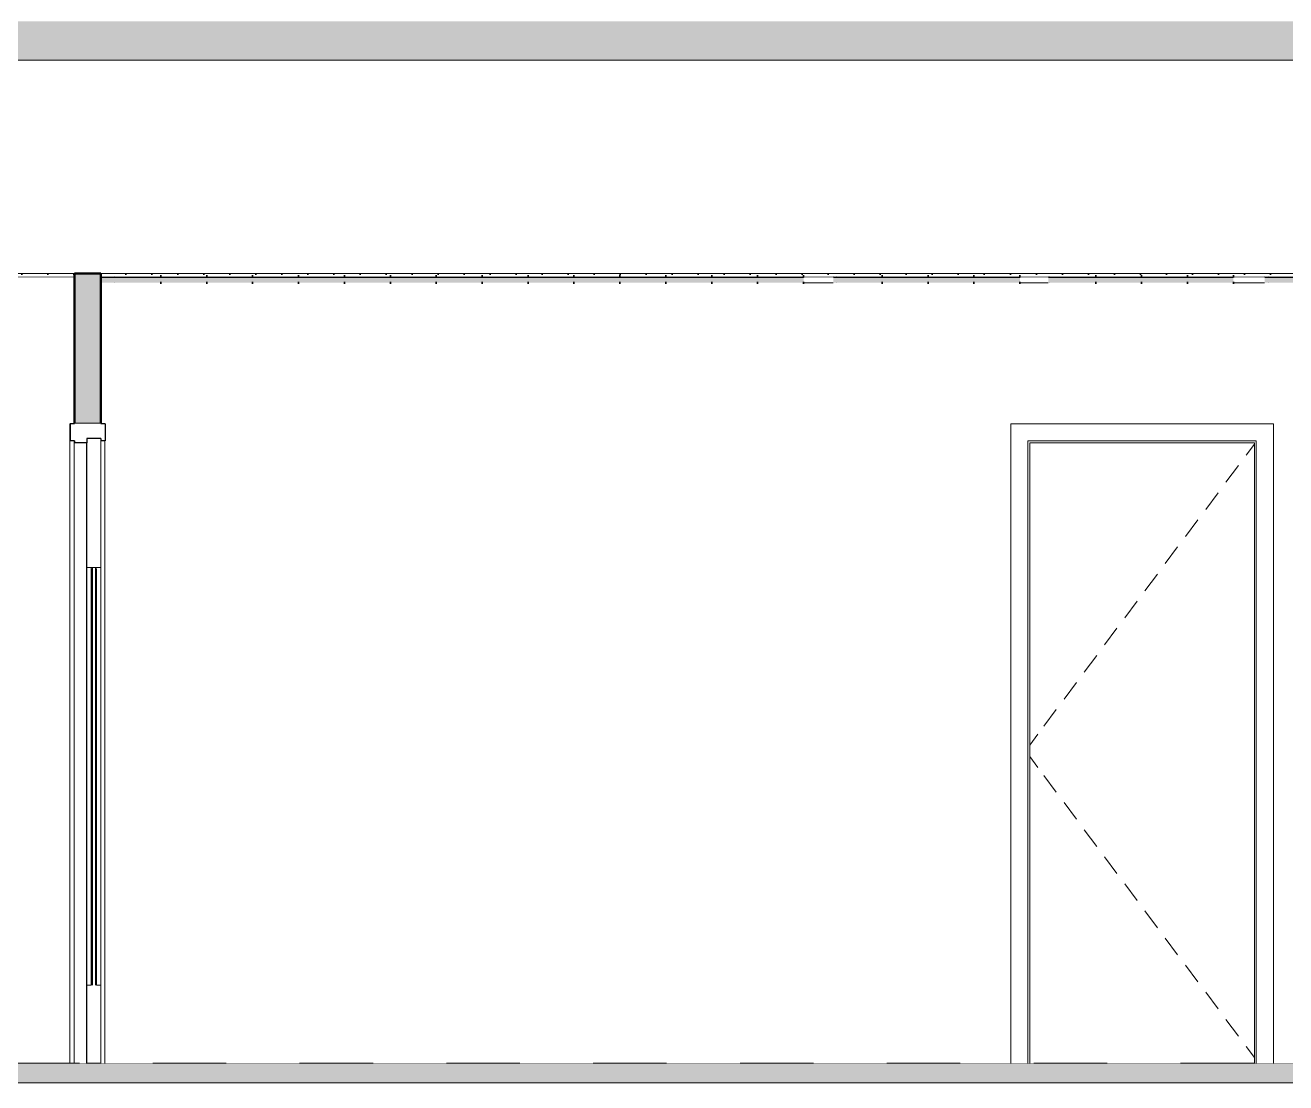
# Model space of a CAD drawing. Header units: millimetres. Extents: x -46169 to 228156, y -86316 to 18123.
# Drawn here: x 214362 to 219208, y -82605 to -78540 of the extents above; entities that cross this region are included whole.
import ezdxf

# ---------------------------------------------------------------- set-up
doc = ezdxf.new("R2010")
doc.units = ezdxf.units.MM
doc.header["$MEASUREMENT"] = 0
for name, pattern in [('Dashed', [2822.222233, 1411.111116, -1411.111116]), ('Dense Dotted', [176.388884, 0, -176.388884]), ('Wipeout_Contour', [1000, 0, -1000])]:
    doc.linetypes.add(name, pattern=pattern)
for name, color, linetype, lineweight, true_color in [('0_Pen_No__105', 7, 'Continuous', 15, 0xa6a6a6), ('A-20-M_Floor_Slab_Pen_No__102', 7, 'Continuous', 15, 0xcccccc), ('A-20-M_Floor_Slab_Pen_No__109', 7, 'Continuous', 15, 0xa6a6a6), ('A-20-M_Floor_Slab_Pen_No__162', 7, 'Continuous', 0, 0xe47200), ('New_A-20-M_Ceiling_Pen_No__102', 7, 'Continuous', 15, 0xcccccc), ('New_A-20-M_Ceiling_Pen_No__29', 7, 'Continuous', 50, 0x2a2a2a), ('New_A-20-M_Ceiling_Pen_No__81', 7, 'Continuous', 20, 0x6a6a6a), ('New_A-25-M_Wall_Int_Pen_No__107', 7, 'Continuous', 15, 0xa6a6a6), ('New_A-25-M_Wall_Int_Pen_No__27', 7, 'Continuous', 50, 0x2a2a2a), ('New_ArchiCAD Doors_Pen_No__43', 7, 'Continuous', 30, 0x444444), ('New_ArchiCAD Doors_Pen_No__63', 7, 'Continuous', 20, 0x606060)]:
    doc.layers.add(name, color=color, linetype=linetype, lineweight=lineweight, true_color=true_color)
for name, color, linetype in [('A-20-M_Floor_Slab', 7, 'Continuous'), ('New_A-20-M_Ceiling', 7, 'Continuous'), ('New_A-25-M_Wall_Int', 7, 'Continuous'), ('New_ArchiCAD Doors', 7, 'Continuous')]:
    doc.layers.add(name, color=color, linetype=linetype)
for name, color, linetype, lineweight in [('A-20-M_Floor_Slab_Pen_No__1', 7, 'Continuous', 13), ('A-20-M_Floor_Slab_Pen_No__146', 8, 'Continuous', 0), ('A-20-M_Floor_Slab_Pen_No__150', 7, 'Continuous', 0), ('A-20-M_Floor_Slab_Pen_No__194', 7, 'Continuous', 25), ('New_A-25-M_Wall_Int_Pen_No__87', 8, 'Continuous', 20), ('New_ArchiCAD Doors_Pen_No__3', 7, 'Continuous', 18)]:
    doc.layers.add(name, color=color, linetype=linetype, lineweight=lineweight)
pattern_1 = [(0, (223698.64, -82529.25), (0, 173.205), [0, -100]), (0, (223748.64, -82442.65), (0, 173.205), [0, -100])]

# ---------------------------------------------------------------- blocks, each defined once
blk = doc.blocks.new('Section Elem_547_3', base_point=(223698.6, -82529.3))
at = {"color": 254, "linetype": 'Wipeout_Contour', "lineweight": 0, "ltscale": 925054.308069}
blk.add_wipeout([(222809.4, -82604.3), (222809.4, -82529.3), (209207.6, -82529.3), (209207.6, -82604.3)], dxfattribs=at).dxf.layer = 'A-20-M_Floor_Slab'
at = {"layer": 'A-20-M_Floor_Slab_Pen_No__109', "linetype": 'Continuous'}
h = blk.add_hatch(dxfattribs=at)
h.set_pattern_fill('Lightweight_Concrete_0003', color=256, style=0, pattern_type=2)
h.set_pattern_definition([(0, (223698.64, -82529.25), (0, 779.423), [48.75, -401.25]), (0, (223923.64, -82139.5), (0, 779.423), [48.75, -401.25]), (60, (223698.64, -82529.25), (-675, 389.71), [48.75, -401.25]), (60, (224148.64, -82529.25), (-675, 389.71), [48.75, -401.25]), (120, (223747.4, -82529.25), (675, 389.71), [48.75, -401.25]), (120, (224197.4, -82529.25), (675, 389.71), [48.75, -401.25]), (0, (223698.64, -82454.25), (0, 150), [0, -150, 0, -225]), (45, (223773.64, -82454.25), (-106.066, 106.066), [0, -112.5, 0, -187.5])])
h.paths.add_polyline_path([(222809.4, -82604.3), (222809.4, -82529.3), (209207.6, -82529.3), (209207.6, -82604.3)])
at = {"layer": 'A-20-M_Floor_Slab_Pen_No__162', "linetype": 'Continuous'}
blk.add_hatch(color=256, dxfattribs=at).paths.add_polyline_path([(222809.4, -82604.8), (222809.4, -82604.3), (209207.6, -82604.3), (209207.6, -82604.8)])
at = {"layer": 'A-20-M_Floor_Slab_Pen_No__1', "linetype": 'Continuous'}
for p, q in [((214598.8, -82529.3), (209207.6, -82529.3)), ((222809.4, -82529.3), (214652.8, -82529.3)), ((222809.4, -82604.3), (209207.6, -82604.3))]:
    blk.add_line(p, q, dxfattribs=at)
blk = doc.blocks.new('Section Elem_548_3', base_point=(223698.6, -82529.3))
at = {"color": 254, "linetype": 'Wipeout_Contour', "lineweight": 0, "ltscale": 1371851.472519723}
blk.add_wipeout([(222290.9, -78674.3), (222290.9, -78524.3), (212712.2, -78524.3), (212540.5, -78524.3), (209207.6, -78524.3), (209207.6, -78674.3)], dxfattribs=at).dxf.layer = 'A-20-M_Floor_Slab'
at = {"layer": 'A-20-M_Floor_Slab_Pen_No__146', "linetype": 'Continuous'}
h = blk.add_hatch(dxfattribs=at)
h.set_pattern_fill('Structural_Concrete_0003', color=256, style=0, pattern_type=2)
h.set_pattern_definition([(45, (223698.64, -82529.25), (-367.423, 367.423), [50, -250]), (45, (223621, -82239.47), (-367.423, 367.423), [50, -250]), (105, (223698.64, -82529.25), (501.91, 134.486), [50, -250]), (105, (223910.8, -82317.1), (501.91, 134.486), [50, -250]), (165, (223734, -82493.9), (134.486, 501.91), [50, -250]), (165, (223946.13, -82281.76), (134.486, 501.91), [50, -250]), (45, (223663.29, -82493.89), (-70.7107, 70.7107), [0, -100, 0, -150]), (90, (223698.64, -82458.54), (-100, 0), [0, -75, 0, -125])])
h.paths.add_polyline_path([(222290.9, -78674.3), (222290.9, -78524.3), (212712.2, -78524.3), (212540.5, -78524.3), (209207.6, -78524.3), (209207.6, -78674.3)])
at = {"color": 254, "linetype": 'Wipeout_Contour', "lineweight": 0, "ltscale": 2791712.02349128}
blk.add_wipeout([(222290.9, -79494.3), (222290.9, -78676.7), (222290.9, -78675.3), (222290.9, -78675.2), (222290.9, -78675), (222290.9, -78675), (222290.9, -78675), (222290.9, -78674.3), (209207.6, -78674.3), (209207.6, -79494.3), (214550.8, -79494.3), (214652.8, -79494.3)], dxfattribs=at).dxf.layer = 'A-20-M_Floor_Slab'
at = {"layer": 'A-20-M_Floor_Slab_Pen_No__150', "linetype": 'Continuous'}
blk.add_line((222290.9, -78674.3), (209207.6, -78674.3), dxfattribs=at)
at = {"color": 254, "linetype": 'Wipeout_Contour', "lineweight": 0, "ltscale": 905222.191795}
blk.add_wipeout([(209207.6, -79509.3), (214550.8, -79509.3), (214550.8, -79494.3), (209207.6, -79494.3)], dxfattribs=at).dxf.layer = 'A-20-M_Floor_Slab'
at = {"color": 254, "linetype": 'Wipeout_Contour', "lineweight": 0, "ltscale": 929964.969123}
blk.add_wipeout([(214652.8, -79494.3), (214652.8, -79509.3), (222290.9, -79509.3), (222290.9, -79494.3)], dxfattribs=at).dxf.layer = 'A-20-M_Floor_Slab'
at = {"layer": 'A-20-M_Floor_Slab_Pen_No__102', "linetype": 'Continuous'}
h = blk.add_hatch(dxfattribs=at)
h.set_pattern_fill('Plaster_0003', color=256, style=0, pattern_type=2)
h.set_pattern_definition(pattern_1)
h.paths.add_polyline_path([(209207.6, -79509.3), (214550.8, -79509.3), (214550.8, -79494.3), (209207.6, -79494.3)])
h = blk.add_hatch(dxfattribs=at)
h.set_pattern_fill('Plaster_0003', color=256, style=0, pattern_type=2)
h.set_pattern_definition(pattern_1)
h.paths.add_polyline_path([(214652.8, -79494.3), (214652.8, -79509.3), (222290.9, -79509.3), (222290.9, -79494.3)])
at = {"layer": 'A-20-M_Floor_Slab_Pen_No__150', "linetype": 'Continuous'}
for p, q in [((214550.8, -79494.3), (209207.6, -79494.3)), ((222290.9, -79494.3), (214652.8, -79494.3))]:
    blk.add_line(p, q, dxfattribs=at)
at = {"layer": 'A-20-M_Floor_Slab_Pen_No__194', "linetype": 'Continuous'}
for p, q in [((214550.8, -79509.3), (209207.6, -79509.3)), ((222290.9, -79509.3), (214652.8, -79509.3))]:
    blk.add_line(p, q, dxfattribs=at)
blk = doc.blocks.new('Section Elem_562_3', base_point=(223698.6, -82529.3))
at = {"color": 254, "linetype": 'Wipeout_Contour', "lineweight": 0, "ltscale": 1603661.147894654}
blk.add_wipeout([(214189.9, -79509.3), (214189.9, -82529.3), (214533.6, -82529.3), (214533.6, -80073.2), (214533.6, -80071.3), (214549.6, -80071.3), (214549.6, -79509.3)], dxfattribs=at).dxf.layer = 'New_A-25-M_Wall_Int'
at = {"color": 254, "linetype": 'Wipeout_Contour', "lineweight": 0, "ltscale": 3723889.350162207}
blk.add_wipeout([(214652.8, -80071.3), (214668.8, -80071.3), (214668.8, -80137.3), (214667.7, -80137.3), (214667.7, -82529.3), (218150.1, -82529.3), (218150.1, -80071.3), (219160.1, -80071.3), (219160.1, -82529.3), (219825.9, -82529.3), (219825.9, -80071.3), (221335.9, -80071.3), (221335.9, -82529.3), (223248.4, -82529.3), (223248.4, -79529.3), (214652.8, -79529.3)], dxfattribs=at).dxf.layer = 'New_A-25-M_Wall_Int'
at = {"layer": 'New_A-25-M_Wall_Int_Pen_No__87', "linetype": 'Continuous'}
blk.add_line((214549.6, -79509.3), (214549.6, -80071.3), dxfattribs=at)
blk = doc.blocks.new('Section Elem_564_3', base_point=(223698.6, -82529.3))
at = {"color": 254, "linetype": 'Wipeout_Contour', "lineweight": 0, "ltscale": 931386.787133}
blk.add_wipeout([(218216.1, -82529.3), (218216.1, -80137.3), (218150.1, -80071.3), (218150.1, -82529.3)], dxfattribs=at).dxf.layer = 'New_ArchiCAD Doors'
at = {"color": 254, "linetype": 'Wipeout_Contour', "lineweight": 0, "ltscale": 934925.937809}
blk.add_wipeout([(219160.1, -80071.3), (219094.1, -80137.3), (219094.1, -82529.3), (219160.1, -82529.3)], dxfattribs=at).dxf.layer = 'New_ArchiCAD Doors'
at = {"color": 254, "linetype": 'Wipeout_Contour', "lineweight": 0, "ltscale": 931465.801718}
blk.add_wipeout([(219160.1, -80071.3), (218150.1, -80071.3), (218216.1, -80137.3), (219094.1, -80137.3)], dxfattribs=at).dxf.layer = 'New_ArchiCAD Doors'
at = {"layer": 'New_ArchiCAD Doors_Pen_No__63', "linetype": 'Continuous'}
for p, q in [((218150.1, -82529.3), (218150.1, -80071.3)), ((218150.1, -80071.3), (218150.1, -82529.3)), ((219160.1, -80071.3), (218150.1, -80071.3)), ((219160.1, -82529.3), (219160.1, -80071.3))]:
    blk.add_line(p, q, dxfattribs=at)
at = {"color": 254, "linetype": 'Wipeout_Contour', "lineweight": 0, "ltscale": 931551.11934}
blk.add_wipeout([(218216.1, -80144.3), (218216.1, -82529.3), (218223.1, -82529.3), (218223.1, -80144.3)], dxfattribs=at).dxf.layer = 'New_ArchiCAD Doors'
at = {"color": 254, "linetype": 'Wipeout_Contour', "lineweight": 0, "ltscale": 934803.051205}
blk.add_wipeout([(219087, -82529.3), (219087.1, -82529.3), (219087.1, -80144.3), (219087, -80144.3)], dxfattribs=at).dxf.layer = 'New_ArchiCAD Doors'
at = {"color": 254, "linetype": 'Wipeout_Contour', "lineweight": 0, "ltscale": 934816.483558}
blk.add_wipeout([(219087.1, -80144.3), (219087.1, -82529.3), (219094.1, -82529.3), (219094.1, -80144.3)], dxfattribs=at).dxf.layer = 'New_ArchiCAD Doors'
at = {"color": 254, "linetype": 'Wipeout_Contour', "lineweight": 0, "ltscale": 1397276.704135711}
blk.add_wipeout([(218216.1, -80137.3), (218216.1, -80144.3), (218223.1, -80144.3), (219087.1, -80144.3), (219094.1, -80144.3), (219094.1, -80137.3)], dxfattribs=at).dxf.layer = 'New_ArchiCAD Doors'
at = {"color": 254, "linetype": 'Wipeout_Contour', "lineweight": 0, "ltscale": 933183.491721}
blk.add_wipeout([(218223.1, -80144.3), (218223.1, -82529.3), (219087, -82529.3), (219087, -80144.3)], dxfattribs=at).dxf.layer = 'New_ArchiCAD Doors'
at = {"layer": 'New_ArchiCAD Doors_Pen_No__63', "linetype": 'Continuous'}
for p, q in [((218216.1, -82529.3), (218216.1, -80137.3)), ((218216.1, -80137.3), (219094.1, -80137.3)), ((218223.1, -82529.3), (218223.1, -80144.3)), ((218223.1, -80144.3), (219087.1, -80144.3)), ((219087, -80149.7), (219055.1, -80192.4)), ((219087, -82529.3), (219087, -80144.3)), ((219087.1, -80144.3), (219087.1, -82529.3)), ((219094.1, -82529.3), (219094.1, -80137.3)), ((219094.1, -80137.3), (219094.1, -82529.3)), ((219025.2, -80232.4), (218977.4, -80296.5)), ((218947.5, -80336.6), (218899.6, -80400.7)), ((218869.7, -80440.8), (218821.8, -80504.9)), ((218791.9, -80545), (218744.1, -80609.1)), ((218714.2, -80649.2), (218666.3, -80713.3)), ((218636.4, -80753.3), (218588.6, -80817.5)), ((218558.7, -80857.5), (218510.8, -80921.6)), ((218480.9, -80961.7), (218433.1, -81025.8)), ((218403.2, -81065.9), (218355.3, -81130)), ((218325.4, -81170.1), (218277.5, -81234.2)), ((218254.8, -81264.6), (218223.1, -81307.1)), ((218254.8, -81392.9), (218223.1, -81350.4)), ((218325.4, -81487.4), (218277.5, -81423.3)), ((218403.2, -81591.6), (218355.3, -81527.5)), ((218480.9, -81695.8), (218433.1, -81631.7)), ((218558.7, -81800), (218510.8, -81735.9)), ((218636.4, -81904.2), (218588.6, -81840)), ((218714.2, -82008.3), (218666.3, -81944.2)), ((218791.9, -82112.5), (218744.1, -82048.4)), ((218869.7, -82216.7), (218821.8, -82152.6)), ((218947.5, -82320.9), (218899.6, -82256.8)), ((219025.2, -82425.1), (218977.4, -82361)), ((219087, -82507.8), (219055.1, -82465.1))]:
    blk.add_line(p, q, dxfattribs=at)
blk = doc.blocks.new('Section Elem_576_3', base_point=(223698.6, -82529.3))
at = {"layer": 'New_A-25-M_Wall_Int_Pen_No__27', "linetype": 'Continuous'}
blk.add_line((214652.8, -79529.3), (214652.8, -80071.3), dxfattribs=at)
at = {"layer": 'New_A-25-M_Wall_Int_Pen_No__27', "linetype": 'Continuous', "flags": 128}
blk.add_lwpolyline([(214652.8, -79494.3), (214652.8, -79504.3), (214652.8, -79509.3), (214652.8, -79529.3)], dxfattribs=at)
at = {"color": 254, "linetype": 'Wipeout_Contour', "lineweight": 0, "ltscale": 915627.408622}
blk.add_wipeout([(214549.6, -79509.3), (214549.6, -80071.3), (214550.8, -80071.3), (214550.8, -79509.3)], dxfattribs=at).dxf.layer = 'New_A-25-M_Wall_Int'
at = {"layer": 'New_A-25-M_Wall_Int_Pen_No__107', "linetype": 'Continuous', "lineweight": 0, "true_color": 0x292929}
blk.add_hatch(color=250, dxfattribs=at).paths.add_polyline_path([(214550.8, -79494.3), (214550.8, -80071.3), (214652.8, -80071.3), (214652.8, -79494.3)])
at = {"layer": 'New_A-25-M_Wall_Int_Pen_No__27', "linetype": 'Continuous'}
for p, q in [((214550.8, -79494.3), (214550.8, -79509.3)), ((214652.8, -79494.3), (214550.8, -79494.3)), ((214550.8, -79509.3), (214550.8, -80071.3)), ((214652.8, -80071.3), (214550.8, -80071.3))]:
    blk.add_line(p, q, dxfattribs=at)
blk = doc.blocks.new('Section Elem_577_3', base_point=(223698.6, -82529.3))
at = {"color": 254, "linetype": 'Wipeout_Contour', "lineweight": 0, "ltscale": 917775.565328}
blk.add_wipeout([(214549.7, -82529.3), (214549.7, -80137.3), (214533.7, -80137.3), (214533.7, -82529.3)], dxfattribs=at).dxf.layer = 'New_ArchiCAD Doors'
at = {"color": 254, "linetype": 'Wipeout_Contour', "lineweight": 0, "ltscale": 1836537.728312656}
blk.add_wipeout([(214652.5, -82229.3), (214652.8, -82229.3), (214652.8, -82529.3), (214667.7, -82529.3), (214667.7, -80137.3), (214652.8, -80137.3), (214652.8, -80624.3), (214652.5, -80624.3)], dxfattribs=at).dxf.layer = 'New_ArchiCAD Doors'
at = {"color": 254, "linetype": 'Wipeout_Contour', "lineweight": 0, "ltscale": 917723.107181}
blk.add_wipeout([(214533.6, -82529.3), (214533.7, -82529.3), (214533.7, -80137.3), (214533.6, -80073.2)], dxfattribs=at).dxf.layer = 'New_ArchiCAD Doors'
at = {"color": 254, "linetype": 'Wipeout_Contour', "lineweight": 0, "ltscale": 916479.738498}
blk.add_wipeout([(214652.8, -80071.3), (214652.8, -80137.3), (214668.8, -80137.3), (214668.8, -80071.3)], dxfattribs=at).dxf.layer = 'New_ArchiCAD Doors'
at = {"color": 254, "linetype": 'Wipeout_Contour', "lineweight": 0, "ltscale": 1144995.701343017}
blk.add_wipeout([(214534.8, -80071.3), (214533.6, -80071.3), (214533.6, -80073.2), (214533.7, -80137.3), (214534.8, -80137.3)], dxfattribs=at).dxf.layer = 'New_ArchiCAD Doors'
at = {"color": 254, "linetype": 'Wipeout_Contour', "lineweight": 0, "ltscale": 917900.184779}
blk.add_wipeout([(214597.7, -82529.3), (214597.7, -80144.3), (214549.7, -80144.3), (214549.7, -82529.3)], dxfattribs=at).dxf.layer = 'New_ArchiCAD Doors'
at = {"color": 254, "linetype": 'Wipeout_Contour', "lineweight": 0, "ltscale": 916116.596961}
blk.add_wipeout([(214550.8, -80137.3), (214549.7, -80137.3), (214549.7, -80144.3), (214550.8, -80144.3)], dxfattribs=at).dxf.layer = 'New_ArchiCAD Doors'
at = {"color": 254, "linetype": 'Wipeout_Contour', "lineweight": 0, "ltscale": 918146.198577}
blk.add_wipeout([(214598.5, -80624.3), (214598.5, -82229.3), (214615.5, -82229.3), (214615.5, -80624.3)], dxfattribs=at).dxf.layer = 'New_ArchiCAD Doors'
at = {"color": 254, "linetype": 'Wipeout_Contour', "lineweight": 0, "ltscale": 916037.539684}
blk.add_wipeout([(214550.8, -80071.3), (214534.8, -80071.3), (214534.8, -80137.3), (214550.8, -80137.3)], dxfattribs=at).dxf.layer = 'New_ArchiCAD Doors'
at = {"color": 254, "linetype": 'Wipeout_Contour', "lineweight": 0, "ltscale": 918113.04034}
blk.add_wipeout([(214597.7, -82229.3), (214598.5, -82229.3), (214598.5, -80624.3), (214597.7, -80624.3)], dxfattribs=at).dxf.layer = 'New_ArchiCAD Doors'
at = {"color": 254, "linetype": 'Wipeout_Contour', "lineweight": 0, "ltscale": 1376844.92904452}
blk.add_wipeout([(214635.5, -80627.3), (214635.5, -82229.3), (214652.5, -82229.3), (214652.5, -80624.3), (214635.8, -80624.3), (214635.8, -80627.3)], dxfattribs=at).dxf.layer = 'New_ArchiCAD Doors'
at = {"color": 254, "linetype": 'Wipeout_Contour', "lineweight": 0, "ltscale": 1145882.026410721}
blk.add_wipeout([(214597.7, -80624.3), (214598.5, -80624.3), (214598.8, -80624.3), (214598.8, -80144.3), (214597.7, -80144.3)], dxfattribs=at).dxf.layer = 'New_ArchiCAD Doors'
at = {"color": 254, "linetype": 'Wipeout_Contour', "lineweight": 0, "ltscale": 918240.536149}
blk.add_wipeout([(214631.5, -80627.3), (214631.5, -82229.3), (214631.8, -82229.3), (214631.8, -80627.3)], dxfattribs=at).dxf.layer = 'New_ArchiCAD Doors'
at = {"color": 254, "linetype": 'Wipeout_Contour', "lineweight": 0, "ltscale": 1149280.368475881}
blk.add_wipeout([(214597.7, -82529.3), (214598.8, -82529.3), (214598.8, -82229.3), (214598.5, -82229.3), (214597.7, -82229.3)], dxfattribs=at).dxf.layer = 'New_ArchiCAD Doors'
at = {"color": 254, "linetype": 'Wipeout_Contour', "lineweight": 0, "ltscale": 1374404.26914713}
blk.add_wipeout([(214652.8, -80071.3), (214550.8, -80071.3), (214550.8, -80144.3), (214598.8, -80144.3), (214598.8, -80128.3), (214652.8, -80128.3)], dxfattribs=at).dxf.layer = 'New_ArchiCAD Doors'
at = {"color": 254, "linetype": 'Wipeout_Contour', "lineweight": 0, "ltscale": 918195.657748}
blk.add_wipeout([(214619.5, -82229.3), (214619.8, -82229.3), (214619.8, -80627.3), (214619.5, -80627.3)], dxfattribs=at).dxf.layer = 'New_ArchiCAD Doors'
at = {"layer": 'New_ArchiCAD Doors_Pen_No__43', "linetype": 'Continuous'}
for p, q in [((214534.8, -80071.3), (214534.8, -80137.3)), ((214550.8, -80071.3), (214534.8, -80071.3)), ((214668.8, -80071.3), (214652.8, -80071.3)), ((214550.8, -80137.3), (214534.8, -80137.3)), ((214550.8, -80137.3), (214550.8, -80144.3))]:
    blk.add_line(p, q, dxfattribs=at)
at = {"layer": 'New_ArchiCAD Doors_Pen_No__63', "linetype": 'Continuous'}
for p, q in [((214533.6, -82529.3), (214533.6, -80071.3)), ((214533.6, -80071.3), (214534.8, -80071.3)), ((214533.7, -80137.3), (214533.7, -82529.3)), ((214534.8, -80137.3), (214533.7, -80137.3)), ((214549.7, -80144.3), (214549.7, -80137.3)), ((214549.7, -80144.3), (214549.7, -82529.3)), ((214550.8, -80144.3), (214549.7, -80144.3))]:
    blk.add_line(p, q, dxfattribs=at)
at = {"color": 254, "linetype": 'Wipeout_Contour', "lineweight": 0, "ltscale": 917042.007433}
blk.add_wipeout([(214615.5, -80624.3), (214615.5, -80627.3), (214615.8, -80627.3), (214615.8, -80624.3)], dxfattribs=at).dxf.layer = 'New_ArchiCAD Doors'
at = {"color": 254, "linetype": 'Wipeout_Contour', "lineweight": 0, "ltscale": 918187.576892}
blk.add_wipeout([(214619.5, -80627.3), (214615.5, -80627.3), (214615.5, -82229.3), (214619.5, -82229.3)], dxfattribs=at).dxf.layer = 'New_ArchiCAD Doors'
at = {"color": 254, "linetype": 'Wipeout_Contour', "lineweight": 0, "ltscale": 918218.096924}
blk.add_wipeout([(214619.8, -80627.3), (214619.8, -82229.3), (214631.5, -82229.3), (214631.5, -80627.3)], dxfattribs=at).dxf.layer = 'New_ArchiCAD Doors'
at = {"layer": 'New_ArchiCAD Doors_Pen_No__3', "linetype": 'Continuous'}
blk.add_line((214598.7, -82070.2), (214597.6, -81342.5), dxfattribs=at)
at = {"color": 254, "linetype": 'Wipeout_Contour', "lineweight": 0, "ltscale": 918248.015972}
blk.add_wipeout([(214631.8, -82229.3), (214635.5, -82229.3), (214635.5, -80627.3), (214631.8, -80627.3)], dxfattribs=at).dxf.layer = 'New_ArchiCAD Doors'
at = {"layer": 'New_ArchiCAD Doors_Pen_No__3', "linetype": 'Continuous'}
for p, q in [((214652.7, -80721.1), (214652.6, -80773.2)), ((214652.6, -80805.8), (214652.5, -80857.9)), ((214652.6, -81851.7), (214652.5, -81799.6)), ((214652.7, -81936.4), (214652.6, -81884.3)), ((214652.8, -82021.1), (214652.7, -81969)), ((214652.9, -82070.3), (214652.9, -82053.7))]:
    blk.add_line(p, q, dxfattribs=at)
at = {"color": 254, "linetype": 'Wipeout_Contour', "lineweight": 0, "ltscale": 916730.043046}
blk.add_wipeout([(214652.8, -80624.3), (214652.8, -80128.3), (214598.8, -80128.3), (214598.8, -80624.3)], dxfattribs=at).dxf.layer = 'New_ArchiCAD Doors'
at = {"color": 254, "linetype": 'Wipeout_Contour', "lineweight": 0, "ltscale": 919570.231363}
blk.add_wipeout([(214652.8, -82529.3), (214652.8, -82229.3), (214598.8, -82229.3), (214598.8, -82529.3)], dxfattribs=at).dxf.layer = 'New_ArchiCAD Doors'
at = {"layer": 'New_ArchiCAD Doors_Pen_No__43', "linetype": 'Continuous'}
for p, q in [((214668.8, -80071.3), (214668.8, -80137.3)), ((214598.8, -80144.3), (214550.8, -80144.3)), ((214598.8, -80128.3), (214598.8, -80144.3)), ((214652.8, -80128.3), (214598.8, -80128.3)), ((214652.8, -80128.3), (214652.8, -80137.3)), ((214668.8, -80137.3), (214652.8, -80137.3))]:
    blk.add_line(p, q, dxfattribs=at)
at = {"layer": 'New_ArchiCAD Doors_Pen_No__63', "linetype": 'Continuous'}
for p, q in [((214667.7, -80137.3), (214667.7, -82529.3)), ((214652.8, -82529.3), (214598.8, -82529.3))]:
    blk.add_line(p, q, dxfattribs=at)
at = {"color": 254, "linetype": 'Wipeout_Contour', "lineweight": 0, "ltscale": 917068.099193}
blk.add_wipeout([(214635.8, -80627.3), (214635.8, -80607.3), (214615.8, -80607.3), (214615.8, -80627.3)], dxfattribs=at).dxf.layer = 'New_ArchiCAD Doors'
at = {"color": 254, "linetype": 'Wipeout_Contour', "lineweight": 0, "ltscale": 919369.539661}
blk.add_wipeout([(214635.8, -82249.3), (214635.8, -82229.3), (214615.8, -82229.3), (214615.8, -82249.3)], dxfattribs=at).dxf.layer = 'New_ArchiCAD Doors'
at = {"color": 254, "linetype": 'Wipeout_Contour', "lineweight": 0, "ltscale": 917068.099193}
blk.add_wipeout([(214635.8, -80607.3), (214615.8, -80607.3), (214615.8, -80627.3), (214635.8, -80627.3)], dxfattribs=at).dxf.layer = 'New_ArchiCAD Doors'
at = {"color": 254, "linetype": 'Wipeout_Contour', "lineweight": 0, "ltscale": 919369.539661}
blk.add_wipeout([(214635.8, -82229.3), (214615.8, -82229.3), (214615.8, -82249.3), (214635.8, -82249.3)], dxfattribs=at).dxf.layer = 'New_ArchiCAD Doors'
at = {"color": 254, "linetype": 'Wipeout_Contour', "lineweight": 0, "ltscale": 917068.099193}
blk.add_wipeout([(214635.8, -80627.3), (214635.8, -80607.3), (214615.8, -80607.3), (214615.8, -80627.3)], dxfattribs=at).dxf.layer = 'New_ArchiCAD Doors'
at = {"color": 254, "linetype": 'Wipeout_Contour', "lineweight": 0, "ltscale": 919369.539661}
blk.add_wipeout([(214635.8, -82249.3), (214635.8, -82229.3), (214615.8, -82229.3), (214615.8, -82249.3)], dxfattribs=at).dxf.layer = 'New_ArchiCAD Doors'
at = {"layer": 'New_ArchiCAD Doors_Pen_No__3', "linetype": 'Continuous'}
for p, q in [((214598.7, -80587.3), (214597.6, -81315)), ((214652.9, -80587.2), (214652.9, -80603.8)), ((214652.8, -80636.4), (214652.7, -80688.5))]:
    blk.add_line(p, q, dxfattribs=at)
at = {"layer": 'New_ArchiCAD Doors_Pen_No__63', "linetype": 'Continuous'}
for p, q in [((214598.8, -80144.3), (214598.8, -80624.3)), ((214652.8, -80137.3), (214652.8, -80624.3)), ((214598.5, -80624.3), (214598.8, -80624.3)), ((214652.8, -80624.3), (214598.8, -80624.3)), ((214615.5, -80624.3), (214615.5, -80627.3)), ((214615.5, -80627.3), (214615.5, -80627.3)), ((214615.5, -80627.3), (214615.8, -80627.3))]:
    blk.add_line(p, q, dxfattribs=at)
at = {"color": 254, "linetype": 'Wipeout_Contour', "lineweight": 0, "ltscale": 919369.539661}
blk.add_wipeout([(214635.8, -82249.3), (214635.8, -82229.3), (214615.8, -82229.3), (214615.8, -82249.3)], dxfattribs=at).dxf.layer = 'New_ArchiCAD Doors'
blk.add_wipeout([(214635.8, -82229.3), (214615.8, -82229.3), (214615.8, -82249.3), (214635.8, -82249.3)], dxfattribs=at).dxf.layer = 'New_ArchiCAD Doors'
blk.add_wipeout([(214635.8, -82249.3), (214635.8, -82229.3), (214615.8, -82229.3), (214615.8, -82249.3)], dxfattribs=at).dxf.layer = 'New_ArchiCAD Doors'
at = {"layer": 'New_ArchiCAD Doors_Pen_No__63', "linetype": 'Continuous'}
for p, q in [((214597.7, -82529.3), (214597.7, -80144.3)), ((214598.5, -82229.3), (214598.5, -80624.3)), ((214615.5, -82229.3), (214615.5, -80627.3)), ((214619.5, -80627.3), (214619.5, -82229.3)), ((214619.8, -80624.3), (214619.8, -82229.3)), ((214631.5, -80627.3), (214631.5, -82229.3)), ((214631.8, -82229.3), (214631.8, -80624.3)), ((214635.5, -82229.3), (214635.5, -80627.3)), ((214652.5, -82229.3), (214652.5, -80624.3)), ((214598.8, -82229.3), (214598.5, -82229.3)), ((214598.8, -82229.3), (214598.8, -82529.3)), ((214615.8, -82229.3), (214598.8, -82229.3)), ((214652.8, -82229.3), (214635.8, -82229.3)), ((214652.8, -82229.3), (214652.8, -82529.3))]:
    blk.add_line(p, q, dxfattribs=at)
blk = doc.blocks.new('Section Elem_592_3', base_point=(223698.6, -82529.3))
at = {"color": 254, "linetype": 'Wipeout_Contour', "lineweight": 0, "ltscale": 925987.58888}
blk.add_wipeout([(217353.8, -79509.3), (217353.8, -79529.3), (217468, -79529.3), (217468, -79509.3)], dxfattribs=at).dxf.layer = 'New_A-20-M_Ceiling'
at = {"color": 254, "linetype": 'Wipeout_Contour', "lineweight": 0, "ltscale": 929102.530623}
blk.add_wipeout([(218294.3, -79509.3), (218185.5, -79509.3), (218185.5, -79529.3), (218294.3, -79529.3)], dxfattribs=at).dxf.layer = 'New_A-20-M_Ceiling'
at = {"color": 254, "linetype": 'Wipeout_Contour', "lineweight": 0, "ltscale": 932208.640672}
blk.add_wipeout([(219006.4, -79509.3), (219006.4, -79529.3), (219126, -79529.3), (219126, -79509.3)], dxfattribs=at).dxf.layer = 'New_A-20-M_Ceiling'
at = {"layer": 'New_A-20-M_Ceiling_Pen_No__81', "linetype": 'Continuous', "lineweight": 0, "true_color": 0x353535}
for points in [[(214652.8, -79529.3), (217353.8, -79529.3), (217353.8, -79504.3), (214652.8, -79504.3)], [(217468, -79529.3), (218185.5, -79529.3), (218185.5, -79504.3), (217468, -79504.3)], [(219006.4, -79529.3), (219006.4, -79504.3), (218294.3, -79504.3), (218294.3, -79529.3)], [(221083, -79529.3), (221083, -79504.3), (219126, -79504.3), (219126, -79529.3)]]:
    blk.add_hatch(color=250, dxfattribs=at).paths.add_polyline_path(points)
at = {"layer": 'New_A-20-M_Ceiling_Pen_No__102', "linetype": 'Continuous'}
for p, q in [((217353.8, -79529.3), (217468, -79529.3)), ((218185.5, -79529.3), (218294.3, -79529.3)), ((219006.4, -79529.3), (219126, -79529.3))]:
    blk.add_line(p, q, dxfattribs=at)
at = {"layer": 'New_A-20-M_Ceiling_Pen_No__29', "linetype": 'Dense Dotted'}
for p, q in [((217353.8, -79504.3), (214652.8, -79504.3)), ((217353.8, -79504.3), (217353.8, -79529.3)), ((217468, -79504.3), (217468, -79529.3)), ((218185.5, -79504.3), (217468, -79504.3)), ((218185.5, -79504.3), (218185.5, -79529.3)), ((218294.3, -79504.3), (218294.3, -79529.3)), ((219006.4, -79504.3), (218294.3, -79504.3)), ((219006.4, -79504.3), (219006.4, -79529.3)), ((219126, -79504.3), (219126, -79529.3)), ((221083, -79504.3), (219126, -79504.3)), ((217353.8, -79529.3), (214652.8, -79529.3)), ((218185.5, -79529.3), (217468, -79529.3)), ((219006.4, -79529.3), (218294.3, -79529.3)), ((221083, -79529.3), (219126, -79529.3))]:
    blk.add_line(p, q, dxfattribs=at)
blk = doc.blocks.new('A03 Atria and Internal Elevatio_STORY_MARKER', base_point=(223698.6, -82529.3))
at = {"layer": '0_Pen_No__105', "linetype": 'Dashed', "ltscale": 0.2}
blk.add_line((209207.6, -82529.3), (223865.7, -82529.3), dxfattribs=at)

msp = doc.modelspace()

# ---------------------------------------------------------------- block references
at = {"layer": 'A-20-M_Floor_Slab'}
for name in ['Section Elem_548_3', 'Section Elem_547_3']:
    msp.add_blockref(name, (223698.6, -82529.3), dxfattribs=at)

# ---------------------------------------------------------------- next in the draw order: block references
at = {"layer": 'New_A-25-M_Wall_Int'}
msp.add_blockref('Section Elem_562_3', (223698.6, -82529.3), dxfattribs=at)

# ---------------------------------------------------------------- next in the draw order: block references
msp.add_blockref('Section Elem_576_3', (223698.6, -82529.3), dxfattribs=at)
at = {"layer": 'New_ArchiCAD Doors'}
msp.add_blockref('Section Elem_564_3', (223698.6, -82529.3), dxfattribs=at)

# ---------------------------------------------------------------- next in the draw order: block references
at = {"layer": 'New_A-20-M_Ceiling'}
msp.add_blockref('Section Elem_592_3', (223698.6, -82529.3), dxfattribs=at)
at = {"layer": 'New_ArchiCAD Doors'}
msp.add_blockref('Section Elem_577_3', (223698.6, -82529.3), dxfattribs=at)

# ---------------------------------------------------------------- next in the draw order: block references
at = {"linetype": 'Continuous', "lineweight": 0}
msp.add_blockref('A03 Atria and Internal Elevatio_STORY_MARKER', (223698.6, -82529.3), dxfattribs=at)

doc.saveas('drawing.dxf')
